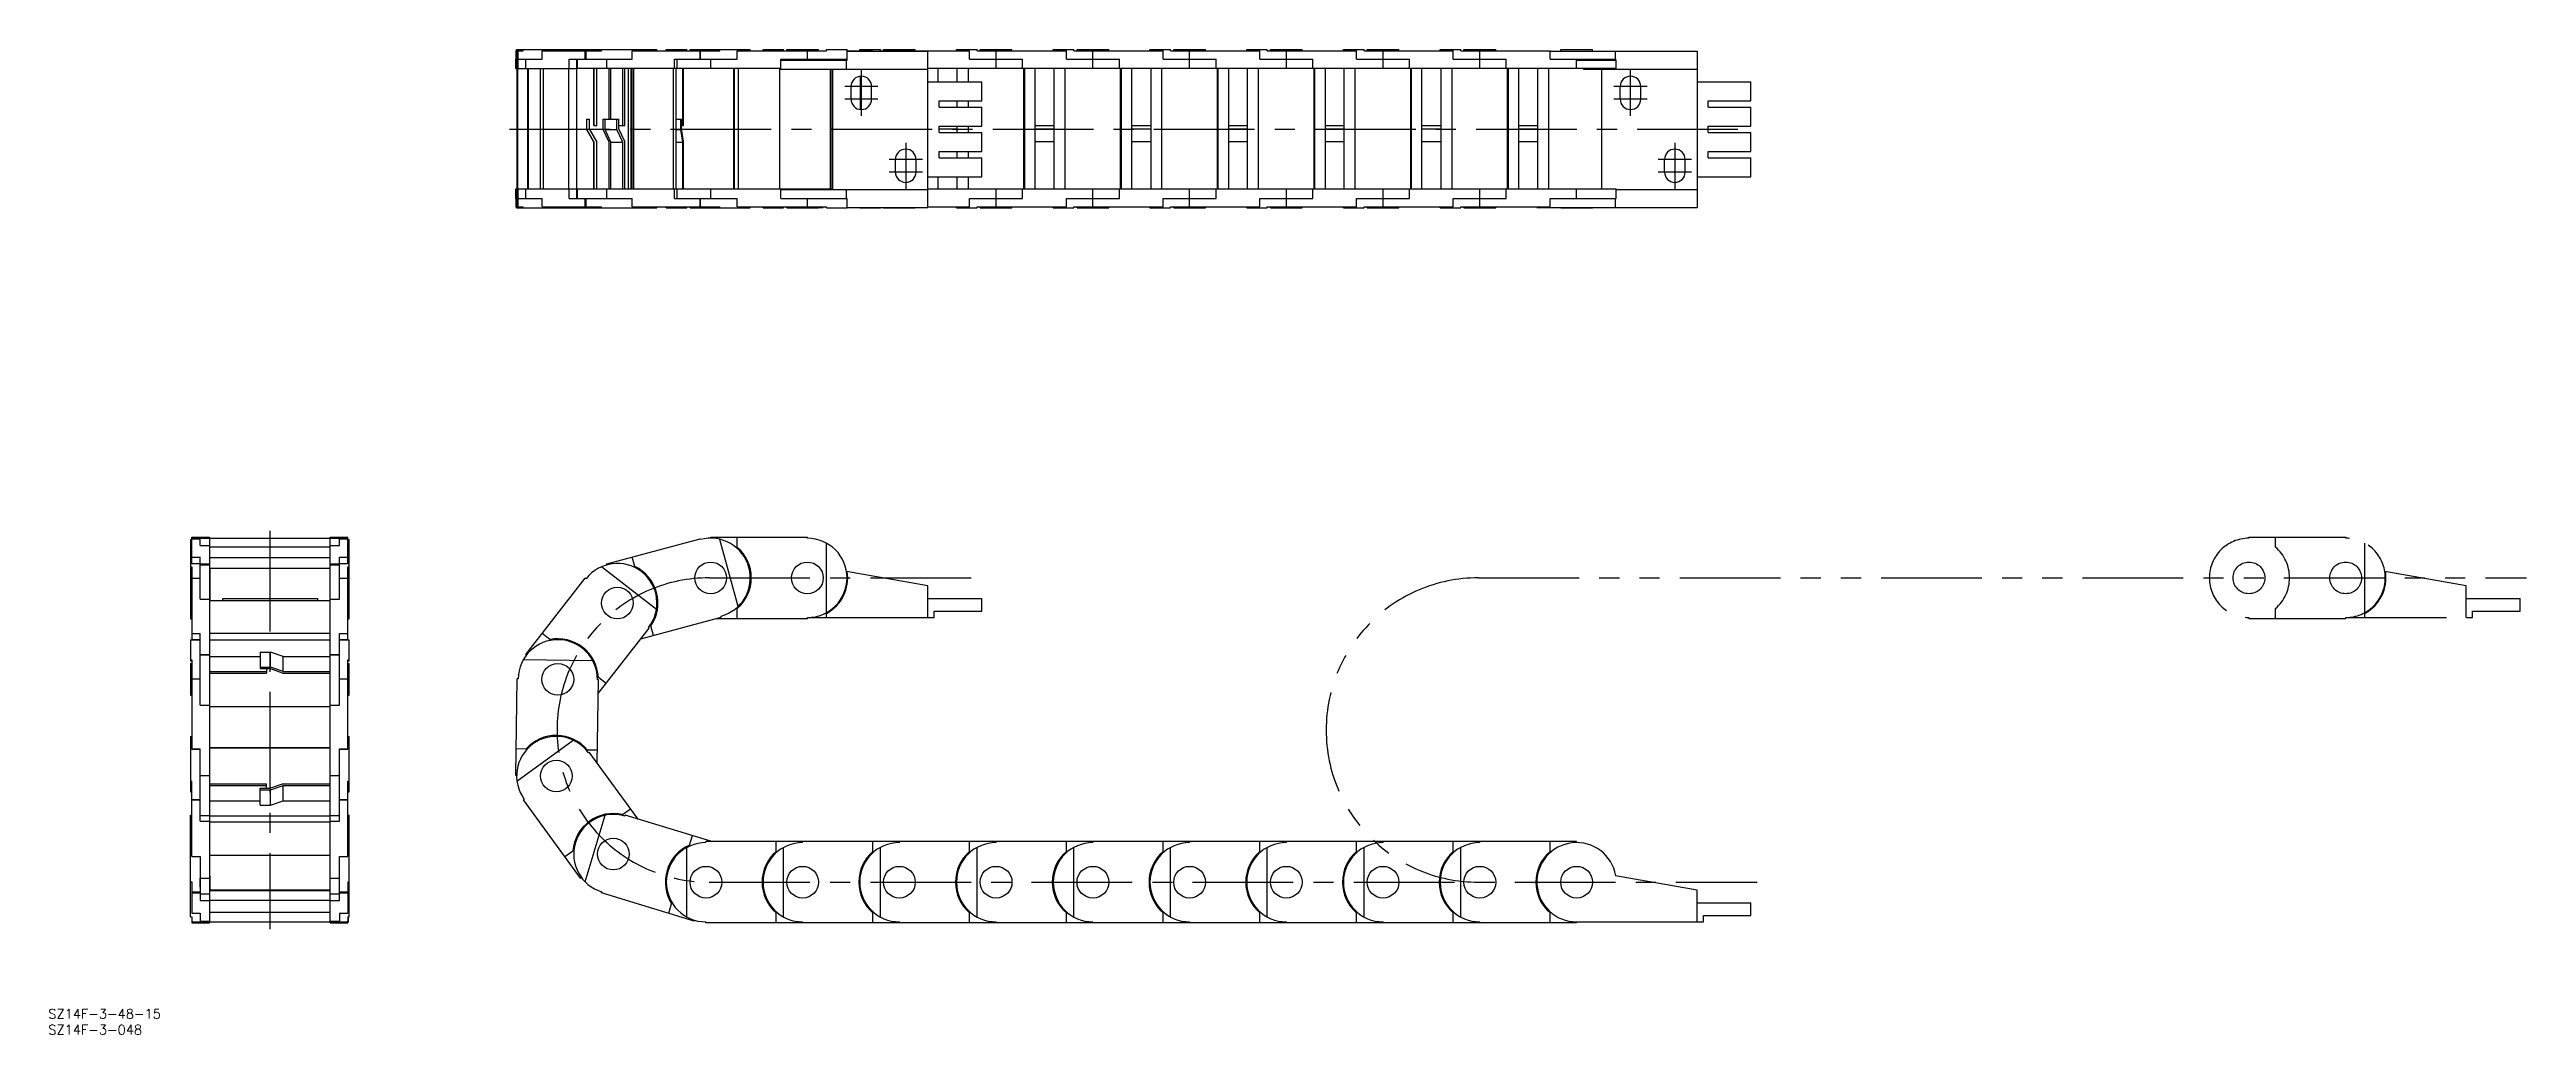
# Model space of a CAD drawing. Extents: x -69 to 712, y -35 to 275.
import ezdxf

# ---------------------------------------------------------------- set-up
doc = ezdxf.new("R2010")
doc.units = 0
doc.linetypes.add('CENTER', pattern=[50.8, 31.75, -6.35, 6.35, -6.35])
doc.linetypes.add('PHANTOM', pattern=[63.5, 31.75, -6.35, 6.35, -6.35, 6.35, -6.35])
doc.layers.get('0').update_dxf_attribs({"linetype": 'CONTINUOUS'})
doc.layers.add('CENTER', color=1, linetype='CENTER')
doc.styles.get("Standard").update_dxf_attribs({"font": 'txt.shx', "height": 3, "bigfont": 'bigfont.shx'})

msp = doc.modelspace()

# ---------------------------------------------------------------- linework, layer by layer
at = {"color": 7, "linetype": 'CONTINUOUS'}
for p, q in [((77.66, 275.07), (79.93, 275.07)), ((77.66, 272.48), (77.66, 275.07)), ((77.82, 275.48), (122.06, 275.48)), ((77.82, 275.07), (77.82, 275.48)), ((78, 272.48), (78, 275.07)), ((78.3, 272.48), (78.3, 275.07)), ((79.93, 275.07), (79.93, 275.48)), ((85.84, 275.07), (104.6, 275.07)), ((85.84, 272.48), (85.84, 275.07)), ((99.46, 272.48), (99.46, 275.07)), ((99.7, 272.48), (99.7, 275.07)), ((101.86, 275.07), (101.86, 275.48)), ((104.56, 275.07), (104.56, 275.48)), ((104.6, 275.07), (104.6, 275.48)), ((114.28, 275.07), (141.93, 275.07)), ((114.28, 272.48), (114.28, 275.07)), ((122.06, 275.07), (122.06, 275.48)), ((125, 275.48), (131.5, 275.48)), ((125, 275.07), (125, 275.48)), ((131.5, 275.07), (131.5, 275.48)), ((132.5, 275.48), (151.5, 275.48)), ((132.5, 275.07), (132.5, 275.48)), ((134, 275.07), (134, 275.48)), ((135.66, 272.48), (135.66, 275.07)), ((135.74, 272.48), (135.74, 275.07)), ((141.93, 275.07), (141.93, 275.48)), ((147.35, 275.07), (175.5, 275.07)), ((147.35, 272.48), (147.35, 275.07)), ((151.5, 275.07), (151.5, 275.48)), ((155.5, 275.48), (162, 275.48)), ((155.5, 275.07), (155.5, 275.48)), ((162, 275.07), (162, 275.48)), ((163, 275.48), (173, 275.48)), ((163, 275.07), (163, 275.48)), ((169.5, 272.48), (169.5, 275.07)), ((173, 275.07), (173, 275.48)), ((175.5, 275.48), (182, 275.48)), ((175.5, 275.07), (175.5, 275.48)), ((182, 272.47), (182, 275.48)), ((182, 275.07), (190.15, 275.07)), ((182, 274.95), (207.5, 274.95)), ((182.04, 272.13), (182.04, 274.95)), ((186, 275.48), (192.5, 275.48)), ((186, 275.07), (186, 275.48)), ((190.15, 274.95), (190.15, 275.07)), ((192.5, 275.07), (192.5, 275.48)), ((192.5, 275.07), (220.65, 275.07)), ((193.5, 275.48), (203.5, 275.48)), ((193.5, 275.07), (193.5, 275.48)), ((198.5, 274.95), (198.5, 275.07)), ((203.5, 275.07), (203.5, 275.48)), ((207.5, 225.65), (207.5, 274.95)), ((216.5, 275.48), (223, 275.48)), ((216.5, 275.07), (216.5, 275.48)), ((220.65, 272.48), (220.65, 275.07)), ((223, 275.07), (223, 275.48)), ((223, 275.07), (251.15, 275.07)), ((224, 275.48), (234, 275.48)), ((224, 275.07), (224, 275.48)), ((229, 269.48), (229, 275.07)), ((234, 275.07), (234, 275.48)), ((247, 275.48), (253.5, 275.48)), ((247, 275.07), (247, 275.48)), ((251.15, 272.48), (251.15, 275.07)), ((253.5, 275.07), (253.5, 275.48)), ((253.5, 275.07), (281.65, 275.07)), ((254.5, 275.48), (264.5, 275.48)), ((254.5, 275.07), (254.5, 275.48)), ((259.5, 269.48), (259.5, 275.07)), ((264.5, 275.07), (264.5, 275.48)), ((277.5, 275.48), (284, 275.48)), ((277.5, 275.07), (277.5, 275.48)), ((281.65, 272.48), (281.65, 275.07)), ((284, 275.07), (284, 275.48)), ((284, 275.07), (312.15, 275.07)), ((285, 275.48), (295, 275.48)), ((285, 275.07), (285, 275.48)), ((290, 269.48), (290, 275.07)), ((295, 275.07), (295, 275.48)), ((308, 275.48), (314.5, 275.48)), ((308, 275.07), (308, 275.48)), ((312.15, 272.48), (312.15, 275.07)), ((314.5, 275.07), (314.5, 275.48)), ((314.5, 275.07), (342.65, 275.07)), ((315.5, 275.48), (325.5, 275.48)), ((315.5, 275.07), (315.5, 275.48)), ((320.5, 269.48), (320.5, 275.07)), ((325.5, 275.07), (325.5, 275.48)), ((338.5, 275.48), (345, 275.48)), ((338.5, 275.07), (338.5, 275.48)), ((342.65, 272.48), (342.65, 275.07)), ((345, 275.07), (345, 275.48)), ((345, 275.07), (373.15, 275.07)), ((346, 275.48), (356, 275.48)), ((346, 275.07), (346, 275.48)), ((351, 269.48), (351, 275.07)), ((356, 275.07), (356, 275.48)), ((369, 275.48), (375.5, 275.48)), ((369, 275.07), (369, 275.48)), ((373.15, 272.48), (373.15, 275.07)), ((375.5, 275.07), (375.5, 275.48)), ((375.5, 275.07), (403.65, 275.07)), ((376.5, 275.48), (386.5, 275.48)), ((376.5, 275.07), (376.5, 275.48)), ((381.5, 269.48), (381.5, 275.07)), ((386.5, 275.07), (386.5, 275.48)), ((403.65, 272.48), (403.65, 275.07)), ((403.65, 274.95), (450, 274.95)), ((407, 275.48), (417, 275.48)), ((407, 274.95), (407, 275.48)), ((417, 274.95), (417, 275.48)), ((424.33, 272.13), (424.33, 274.95)), ((450, 274.95), (450, 225.65)), ((77.53, 269.48), (77.53, 272.48)), ((77.53, 272.48), (77.66, 272.48)), ((77.53, 269.48), (96.81, 269.48)), ((77.87, 269.48), (77.87, 272.48)), ((77.87, 272.48), (85.84, 272.48)), ((77.96, 231.48), (77.96, 269.48)), ((78.17, 231.48), (78.17, 269.48)), ((78.3, 269.48), (78.3, 272.48)), ((78.87, 272.47), (78.87, 272.48)), ((78.87, 272.47), (80.71, 272.47)), ((80.71, 269.48), (80.71, 272.48)), ((81.32, 231.48), (81.32, 269.48)), ((81.56, 231.48), (81.56, 269.48)), ((85.39, 231.48), (85.39, 269.48)), ((86.32, 231.48), (86.32, 269.48)), ((94.32, 231.48), (94.32, 269.48)), ((94.33, 272.48), (114.28, 272.48)), ((94.33, 269.48), (94.33, 272.48)), ((96.77, 269.48), (96.77, 272.47)), ((96.77, 272.47), (97.06, 272.47)), ((96.81, 231.48), (96.81, 269.48)), ((161.15, 269.48), (96.84, 269.48)), ((96.84, 231.48), (96.84, 269.48)), ((97.06, 269.48), (97.06, 272.48)), ((102.21, 251.48), (102.21, 269.48)), ((102.29, 272.47), (102.29, 272.48)), ((102.29, 272.47), (106.22, 272.47)), ((102.31, 251.48), (102.31, 269.48)), ((103.11, 251.48), (103.11, 269.48)), ((106.22, 269.48), (106.22, 272.48)), ((107, 253.48), (107, 269.48)), ((107.56, 253.48), (107.56, 269.48)), ((111.25, 251.48), (111.25, 269.48)), ((111.88, 251.48), (111.88, 269.48)), ((113.05, 231.48), (113.05, 269.48)), ((113.97, 231.48), (113.97, 269.48)), ((114.28, 231.48), (114.28, 269.48)), ((114.74, 231.48), (114.74, 269.48)), ((127.29, 231.48), (127.29, 269.48)), ((127.6, 272.48), (147.35, 272.48)), ((127.6, 269.48), (127.6, 272.48)), ((128.12, 231.48), (128.12, 269.48)), ((128.41, 269.48), (128.41, 272.47)), ((130.23, 251.48), (130.23, 269.48)), ((130.43, 251.48), (130.43, 269.48)), ((139, 269.48), (139, 272.48)), ((146.25, 231.48), (146.25, 269.48)), ((146.5, 231.48), (146.5, 269.48)), ((147.75, 231.48), (147.75, 269.48)), ((160.75, 231.48), (160.75, 269.48)), ((160.75, 269.3), (207.5, 269.3)), ((161.15, 269.48), (161.15, 272.48)), ((161.15, 272.48), (173.05, 272.48)), ((161.15, 272.13), (182.04, 272.13)), ((164.5, 272.13), (164.5, 272.48)), ((173.05, 272.48), (173.05, 272.47)), ((173.05, 272.47), (182, 272.47)), ((174.5, 272.13), (174.5, 272.47)), ((175.5, 272.13), (175.5, 272.47)), ((176.75, 231.48), (176.75, 269.3)), ((177, 231.48), (177, 269.3)), ((177.5, 231.3), (177.5, 269.3)), ((181.83, 269.3), (181.83, 272.13)), ((186.25, 256.56), (186.25, 267.04)), ((424.5, 269.48), (207.5, 269.48)), ((207.5, 265.3), (207.5, 269.48)), ((210.75, 265.3), (210.75, 269.48)), ((216.75, 265.3), (216.75, 269.48)), ((220.25, 265.3), (220.25, 269.48)), ((220.65, 272.48), (237.35, 272.48)), ((237.35, 269.48), (237.35, 272.48)), ((237.75, 231.48), (237.75, 269.48)), ((238, 231.48), (238, 269.48)), ((241.25, 269.48), (241.25, 231.48)), ((247.25, 231.48), (247.25, 269.48)), ((250.75, 231.48), (250.75, 269.48)), ((251.15, 272.48), (267.85, 272.48)), ((267.85, 269.48), (267.85, 272.48)), ((268.25, 231.48), (268.25, 269.48)), ((268.5, 231.48), (268.5, 269.48)), ((271.75, 231.48), (271.75, 269.48)), ((277.75, 269.48), (277.75, 231.48)), ((281.25, 231.48), (281.25, 269.48)), ((281.65, 272.48), (298.35, 272.48)), ((298.35, 269.48), (298.35, 272.48)), ((298.75, 231.48), (298.75, 269.48)), ((299, 231.48), (299, 269.48)), ((302.25, 269.48), (302.25, 231.48)), ((308.25, 231.48), (308.25, 269.48)), ((311.75, 231.48), (311.75, 269.48)), ((312.15, 272.48), (328.85, 272.48)), ((328.85, 269.48), (328.85, 272.48)), ((329.25, 231.48), (329.25, 269.48)), ((329.5, 231.48), (329.5, 269.48)), ((332.75, 269.48), (332.75, 231.48)), ((338.75, 231.48), (338.75, 269.48)), ((342.25, 231.48), (342.25, 269.48)), ((342.65, 272.48), (359.35, 272.48)), ((359.35, 269.48), (359.35, 272.48)), ((359.75, 231.48), (359.75, 269.48)), ((360, 231.48), (360, 269.48)), ((363.25, 231.48), (363.25, 269.48)), ((369.25, 269.48), (369.25, 231.48)), ((372.75, 231.48), (372.75, 269.48)), ((373.15, 272.48), (389.85, 272.48)), ((389.85, 269.48), (389.85, 272.48)), ((390.25, 231.48), (390.25, 269.48)), ((390.5, 231.48), (390.5, 269.48)), ((393.75, 269.48), (393.75, 231.48)), ((399.75, 231.48), (399.75, 269.48)), ((403.25, 231.48), (403.25, 269.48)), ((403.65, 272.48), (424.5, 272.48)), ((412, 269.48), (412, 272.48)), ((412, 272.13), (424.54, 272.13)), ((414.24, 269.3), (414.24, 269.48)), ((414.24, 269.3), (450, 269.3)), ((420, 231.48), (420, 269.3)), ((424.5, 269.48), (424.5, 272.13)), ((424.54, 269.3), (424.54, 272.13)), ((183.25, 259.8), (183.25, 263.8)), ((189.75, 259.8), (189.75, 263.8)), ((207.5, 265.3), (224.5, 265.3)), ((211, 259.3), (224.5, 259.3)), ((211, 257.3), (211, 259.3)), ((216.75, 257.3), (216.75, 259.3)), ((220.25, 257.3), (220.25, 259.3)), ((224.5, 259.3), (224.5, 265.3)), ((425.75, 259.8), (425.75, 263.8)), ((432.25, 259.8), (432.25, 263.8)), ((450, 265.3), (467, 265.3)), ((453.5, 259.3), (467, 259.3)), ((453.5, 257.3), (453.5, 259.3)), ((467, 259.3), (467, 265.3)), ((99.91, 250.26), (99.91, 253.48)), ((99.91, 253.48), (100.8, 253.48)), ((102.21, 246.26), (99.91, 250.26)), ((99.91, 250.26), (100, 250.26)), ((100, 250.26), (100, 253.48)), ((102.31, 246.26), (100, 250.26)), ((100.8, 250.48), (100.8, 253.48)), ((103.11, 246.48), (100.8, 250.48)), ((102.21, 251.48), (103.11, 251.48)), ((105.13, 250.26), (105.13, 253.48)), ((105.13, 253.48), (110.06, 253.48)), ((107, 246.26), (105.13, 250.26)), ((105.74, 250.26), (105.74, 253.48)), ((107.56, 246.26), (105.74, 250.26)), ((105.74, 250.26), (109.43, 250.26)), ((109.43, 250.26), (109.43, 253.48)), ((111.25, 246.26), (109.43, 250.26)), ((110.06, 250.48), (110.06, 253.48)), ((110.06, 251.48), (111.88, 251.48)), ((111.88, 246.48), (110.06, 250.48)), ((128.12, 253.48), (129.83, 253.48)), ((128.12, 250.26), (129.62, 250.26)), ((129.62, 250.26), (129.62, 253.48)), ((130.23, 246.26), (129.62, 250.26)), ((129.83, 250.48), (129.83, 253.48)), ((129.83, 251.48), (130.43, 251.48)), ((130.43, 246.48), (129.83, 250.48)), ((211, 257.3), (224.5, 257.3)), ((211, 251.3), (224.5, 251.3)), ((211, 249.3), (211, 251.3)), ((211, 250.48), (216.75, 250.48)), ((216.75, 249.3), (216.75, 251.3)), ((220.25, 249.3), (220.25, 251.3)), ((224.5, 251.3), (224.5, 257.3)), ((241.25, 251.48), (247.25, 251.48)), ((241.25, 250.48), (247.25, 250.48)), ((271.75, 251.48), (277.75, 251.48)), ((271.75, 250.48), (277.75, 250.48)), ((302.25, 251.48), (308.25, 251.48)), ((302.25, 250.48), (308.25, 250.48)), ((332.75, 251.48), (338.75, 251.48)), ((332.75, 250.48), (338.75, 250.48)), ((363.25, 251.48), (369.25, 251.48)), ((363.25, 250.48), (369.25, 250.48)), ((393.75, 251.48), (399.75, 251.48)), ((393.75, 250.48), (399.75, 250.48)), ((453.5, 257.3), (467, 257.3)), ((453.5, 251.3), (467, 251.3)), ((453.5, 249.3), (453.5, 251.3)), ((467, 251.3), (467, 257.3)), ((102.21, 231.48), (102.21, 246.26)), ((102.21, 246.26), (102.31, 246.26)), ((102.31, 231.48), (102.31, 246.26)), ((103.11, 231.48), (103.11, 246.48)), ((107, 231.48), (107, 246.26)), ((107.56, 231.48), (107.56, 246.26)), ((107.56, 246.26), (111.25, 246.26)), ((111.25, 231.48), (111.25, 246.26)), ((111.88, 231.48), (111.88, 246.48)), ((128.12, 246.26), (130.23, 246.26)), ((130.23, 231.48), (130.23, 246.26)), ((130.43, 231.48), (130.43, 246.48)), ((211, 249.3), (224.5, 249.3)), ((211, 243.3), (224.5, 243.3)), ((211, 241.3), (211, 243.3)), ((216.75, 241.3), (216.75, 243.3)), ((220.25, 241.3), (220.25, 243.3)), ((224.5, 243.3), (224.5, 249.3)), ((241.25, 246.48), (247.25, 246.48)), ((271.75, 246.48), (277.75, 246.48)), ((302.25, 246.48), (308.25, 246.48)), ((332.75, 246.48), (338.75, 246.48)), ((363.25, 246.48), (369.25, 246.48)), ((393.75, 246.48), (399.75, 246.48)), ((453.5, 249.3), (467, 249.3)), ((453.5, 243.3), (467, 243.3)), ((453.5, 241.3), (453.5, 243.3)), ((467, 243.3), (467, 249.3)), ((197.25, 236.8), (197.25, 240.8)), ((203.75, 236.8), (203.75, 240.8)), ((207.5, 235.3), (224.5, 235.3)), ((207.5, 231.48), (207.5, 235.3)), ((210.75, 231.48), (210.75, 235.3)), ((211, 241.3), (224.5, 241.3)), ((216.75, 231.48), (216.75, 235.3)), ((220.25, 231.48), (220.25, 235.3)), ((224.5, 235.3), (224.5, 241.3)), ((439.75, 236.8), (439.75, 240.8)), ((446.25, 236.8), (446.25, 240.8)), ((450, 235.3), (467, 235.3)), ((453.5, 241.3), (467, 241.3)), ((467, 235.3), (467, 241.3)), ((77.53, 231.48), (96.81, 231.48)), ((77.53, 228.48), (77.53, 231.48)), ((77.53, 228.48), (77.66, 228.48)), ((77.66, 225.88), (77.66, 228.48)), ((77.87, 228.48), (77.87, 231.48)), ((77.87, 228.48), (85.84, 228.48)), ((78, 225.88), (78, 228.48)), ((78.3, 228.48), (78.3, 231.48)), ((78.3, 225.88), (78.3, 228.48)), ((78.87, 228.48), (80.94, 228.48)), ((78.87, 228.48), (78.87, 228.48)), ((80.71, 228.48), (80.71, 231.48)), ((85.84, 225.88), (85.84, 228.48)), ((94.33, 228.48), (94.33, 231.48)), ((94.33, 228.48), (114.28, 228.48)), ((96.77, 228.48), (96.77, 231.48)), ((96.77, 228.48), (97.06, 228.48)), ((96.84, 231.48), (177.5, 231.48)), ((97.06, 228.48), (97.06, 231.48)), ((99.46, 225.88), (99.46, 228.48)), ((99.7, 225.88), (99.7, 228.48)), ((102.29, 228.48), (106.3, 228.48)), ((102.29, 228.48), (102.29, 228.48)), ((106.22, 228.48), (106.22, 231.48)), ((114.28, 225.88), (114.28, 228.48)), ((127.6, 228.48), (127.6, 231.48)), ((127.6, 228.48), (147.35, 228.48)), ((128.41, 228.48), (128.41, 231.48)), ((135.66, 225.88), (135.66, 228.48)), ((135.74, 225.88), (135.74, 228.48)), ((139, 228.48), (139, 231.48)), ((147.35, 225.88), (147.35, 228.48)), ((161.15, 228.48), (161.15, 231.48)), ((161.15, 231.3), (207.5, 231.3)), ((161.15, 228.48), (182.04, 228.48)), ((168, 231.3), (168, 231.48)), ((169.5, 225.88), (169.5, 228.48)), ((173.05, 228.48), (181.83, 228.48)), ((173.05, 228.48), (173.05, 228.48)), ((176.35, 231.3), (176.35, 231.48)), ((181.83, 228.48), (181.83, 231.3)), ((182, 225.48), (182, 228.48)), ((182.04, 225.65), (182.04, 228.48)), ((207.5, 231.48), (424.5, 231.48)), ((220.65, 228.48), (237.35, 228.48)), ((220.65, 225.88), (220.65, 228.48)), ((229, 225.88), (229, 231.48)), ((237.35, 228.48), (237.35, 231.48)), ((251.15, 228.48), (267.85, 228.48)), ((251.15, 225.88), (251.15, 228.48)), ((259.5, 225.88), (259.5, 231.48)), ((267.85, 228.48), (267.85, 231.48)), ((281.65, 228.48), (298.35, 228.48)), ((281.65, 225.88), (281.65, 228.48)), ((290, 225.88), (290, 231.48)), ((298.35, 228.48), (298.35, 231.48)), ((312.15, 228.48), (328.85, 228.48)), ((312.15, 225.88), (312.15, 228.48)), ((320.5, 225.88), (320.5, 231.48)), ((328.85, 228.48), (328.85, 231.48)), ((342.65, 228.48), (359.35, 228.48)), ((342.65, 225.88), (342.65, 228.48)), ((351, 225.88), (351, 231.48)), ((359.35, 228.48), (359.35, 231.48)), ((373.15, 228.48), (389.85, 228.48)), ((373.15, 225.88), (373.15, 228.48)), ((381.5, 225.88), (381.5, 231.48)), ((389.85, 228.48), (389.85, 231.48)), ((403.65, 228.48), (424.54, 228.48)), ((403.65, 225.88), (403.65, 228.48)), ((412, 228.48), (412, 231.48)), ((424.33, 225.65), (424.33, 228.48)), ((424.5, 228.48), (424.5, 231.48)), ((424.5, 231.3), (450, 231.3)), ((424.54, 228.48), (424.54, 231.3)), ((77.66, 225.88), (79.93, 225.88)), ((77.82, 225.48), (77.82, 225.88)), ((77.82, 225.48), (122.06, 225.48)), ((79.93, 225.48), (79.93, 225.88)), ((85.84, 225.88), (104.6, 225.88)), ((101.86, 225.48), (101.86, 225.88)), ((104.56, 225.48), (104.56, 225.88)), ((104.6, 225.48), (104.6, 225.88)), ((114.28, 225.88), (141.93, 225.88)), ((122.06, 225.48), (122.06, 225.88)), ((125, 225.48), (125, 225.88)), ((125, 225.48), (131.5, 225.48)), ((131.5, 225.48), (131.5, 225.88)), ((132.5, 225.48), (132.5, 225.88)), ((132.5, 225.48), (151.5, 225.48)), ((134, 225.48), (134, 225.88)), ((141.93, 225.48), (141.93, 225.88)), ((147.35, 225.88), (175.5, 225.88)), ((151.5, 225.48), (151.5, 225.88)), ((155.5, 225.48), (155.5, 225.88)), ((155.5, 225.48), (162, 225.48)), ((162, 225.48), (162, 225.88)), ((163, 225.48), (163, 225.88)), ((163, 225.48), (173, 225.48)), ((164.5, 225.65), (164.5, 225.88)), ((164.5, 225.65), (174.5, 225.65)), ((173, 225.48), (173, 225.65)), ((174.5, 225.65), (174.5, 225.88)), ((175.5, 225.48), (175.5, 225.88)), ((175.5, 225.48), (182, 225.48)), ((182, 225.65), (207.5, 225.65)), ((186, 225.48), (186, 225.65)), ((186, 225.48), (192.5, 225.48)), ((192.5, 225.48), (192.5, 225.65)), ((193.5, 225.48), (193.5, 225.65)), ((193.5, 225.48), (203.5, 225.48)), ((203.5, 225.48), (203.5, 225.65)), ((207.5, 225.88), (220.65, 225.88)), ((216.5, 225.48), (216.5, 225.88)), ((216.5, 225.48), (223, 225.48)), ((223, 225.88), (251.15, 225.88)), ((223, 225.48), (223, 225.88)), ((224, 225.48), (224, 225.88)), ((224, 225.48), (234, 225.48)), ((234, 225.48), (234, 225.88)), ((247, 225.48), (247, 225.88)), ((247, 225.48), (253.5, 225.48)), ((253.5, 225.88), (281.65, 225.88)), ((253.5, 225.48), (253.5, 225.88)), ((254.5, 225.48), (254.5, 225.88)), ((254.5, 225.48), (264.5, 225.48)), ((264.5, 225.48), (264.5, 225.88)), ((277.5, 225.48), (277.5, 225.88)), ((277.5, 225.48), (284, 225.48)), ((284, 225.88), (312.15, 225.88)), ((284, 225.48), (284, 225.88)), ((285, 225.48), (285, 225.88)), ((285, 225.48), (295, 225.48)), ((295, 225.48), (295, 225.88)), ((308, 225.48), (308, 225.88)), ((308, 225.48), (314.5, 225.48)), ((314.5, 225.88), (342.65, 225.88)), ((314.5, 225.48), (314.5, 225.88)), ((315.5, 225.48), (315.5, 225.88)), ((315.5, 225.48), (325.5, 225.48)), ((325.5, 225.48), (325.5, 225.88)), ((338.5, 225.48), (338.5, 225.88)), ((338.5, 225.48), (345, 225.48)), ((345, 225.88), (373.15, 225.88)), ((345, 225.48), (345, 225.88)), ((346, 225.48), (346, 225.88)), ((346, 225.48), (356, 225.48)), ((356, 225.48), (356, 225.88)), ((369, 225.48), (369, 225.88)), ((369, 225.48), (375.5, 225.48)), ((375.5, 225.88), (403.65, 225.88)), ((375.5, 225.48), (375.5, 225.88)), ((376.5, 225.48), (376.5, 225.88)), ((376.5, 225.48), (386.5, 225.48)), ((386.5, 225.48), (386.5, 225.88)), ((399.5, 225.65), (399.5, 225.88)), ((399.5, 225.65), (450, 225.65)), ((407, 225.48), (407, 225.65)), ((407, 225.48), (417, 225.48)), ((417, 225.48), (417, 225.65)), ((-25, 120.95), (-25, 95.85)), ((-25, 120.95), (-24.6, 120.95)), ((-24.6, 113.35), (-24.6, 121.6)), ((-24.6, 121.6), (-19, 121.6)), ((-24.6, 121.3), (24.6, 121.3)), ((-24.6, 121.16), (-22, 121.16)), ((-22, 118.98), (-22, 121.6)), ((-22, 118.98), (-19, 118.98)), ((-19, 121.6), (-19, 0)), ((-19, 118.59), (19, 118.59)), ((19, 0), (19, 121.6)), ((19, 121.6), (24.6, 121.6)), ((19, 118.98), (22, 118.98)), ((22, 118.98), (22, 121.6)), ((22, 121.16), (24.6, 121.16)), ((24.6, 113.35), (24.6, 121.6)), ((24.6, 120.95), (25, 120.95)), ((25, 95.85), (25, 120.95)), ((106.22, 113.2), (135.66, 121.16)), ((135.74, 120.87), (135.66, 121.16)), ((139, 121.6), (169.5, 121.6)), ((139, 121.3), (139, 121.6)), ((147.65, 99.78), (141.93, 120.95)), ((147.35, 118.5), (147.35, 121.6)), ((169.5, 121.3), (169.5, 121.6)), ((175.5, 97.83), (175.5, 119.77)), ((-25, 113.8), (-24.6, 113.8)), ((-25, 113.35), (-22, 113.35)), ((-25, 112.32), (-24.6, 112.32)), ((-24.6, 115.38), (-22, 115.38)), ((-24.6, 112.32), (-24.6, 89.29)), ((-22, 102.13), (-22, 115.38)), ((-22, 113.2), (-19, 113.2)), ((-22, 112.91), (-19, 112.91)), ((-22, 111.02), (-21.99, 111.02)), ((-21.99, 111.02), (-21.99, 113.35)), ((-19, 115.2), (19, 115.2)), ((-19, 111.91), (19, 111.91)), ((-18.83, 101.63), (-18.83, 111.91)), ((19, 113.2), (22, 113.2)), ((19, 112.91), (22, 112.91)), ((21.99, 111.02), (21.99, 113.35)), ((21.99, 111.02), (22, 111.02)), ((22, 102.13), (22, 115.38)), ((22, 115.38), (24.6, 115.38)), ((22, 113.35), (25, 113.35)), ((24.6, 113.8), (25, 113.8)), ((24.6, 89.29), (24.6, 112.32)), ((24.6, 112.32), (25, 112.32)), ((121.89, 98.83), (104.6, 112.32)), ((106.3, 112.91), (106.22, 113.2)), ((115.09, 112.39), (114.28, 115.38)), ((207.5, 106.3), (181.83, 110.83)), ((-25, 105.85), (-24.6, 105.85)), ((-24.6, 108.72), (-22, 108.72)), ((-22, 102.13), (-19, 102.13)), ((-19, 101.63), (19, 101.63)), ((-14.83, 102.3), (15.17, 102.3)), ((-14.83, 101.63), (-14.83, 102.3)), ((15.17, 101.63), (15.17, 102.3)), ((19, 102.13), (22, 102.13)), ((22, 108.72), (24.6, 108.72)), ((24.6, 105.85), (25, 105.85)), ((80.71, 84.66), (99.46, 108.72)), ((99.7, 108.53), (99.46, 108.72)), ((207.5, 96.3), (207.5, 106.3)), ((207.5, 102.3), (224.5, 102.3)), ((224.5, 98.3), (224.5, 102.3)), ((-25, 95.85), (-24.6, 95.85)), ((24.6, 95.85), (25, 95.85)), ((117.02, 89.6), (142.34, 96.44)), ((140.7, 96), (169.5, 96)), ((142.34, 96.44), (142.26, 96.73)), ((147.35, 96), (147.35, 99.1)), ((169.5, 96.3), (209.5, 96.3)), ((169.5, 96), (169.5, 96.3)), ((175.5, 96.3), (175.5, 97.61)), ((209.5, 98.3), (224.5, 98.3)), ((209.5, 96.3), (209.5, 98.3)), ((-25, 89.29), (-25, 82.62)), ((-25, 89.29), (-22, 89.29)), ((-24.6, 91.25), (-22, 91.25)), ((-24.6, 89.34), (-22, 89.34)), ((-22, 68.64), (-22, 91.25)), ((-19, 91.38), (19, 91.38)), ((-19, 89.29), (19, 89.29)), ((22, 68.64), (22, 91.25)), ((22, 91.25), (24.6, 91.25)), ((22, 89.34), (24.6, 89.34)), ((22, 89.29), (25, 89.29)), ((25, 82.62), (25, 89.29)), ((88.28, 89.34), (85.84, 91.25)), ((103.53, 72.3), (119.65, 92.98)), ((119.65, 92.98), (119.41, 93.16)), ((120.95, 90.67), (120.15, 93.66)), ((-25, 82.96), (-24.6, 82.96)), ((-25, 82.62), (-24.6, 82.62)), ((-25, 81.79), (-25, 71.79)), ((-25, 81.79), (-24.6, 81.79)), ((-24.6, 82.96), (-24.6, 54.8)), ((-22, 84.66), (-19, 84.66)), ((-22, 84.48), (-19, 84.48)), ((-22, 80.53), (-21.99, 80.53)), ((-21.99, 80.53), (-21.99, 84.48)), ((-19, 83.99), (-3, 83.99)), ((-19, 79.26), (-1, 79.26)), ((-19, 78.77), (-1, 78.77)), ((-3, 85.41), (-3, 80.19)), ((-3, 85.41), (0.21, 85.41)), ((-3, 80.68), (0.21, 80.68)), ((-3, 80.19), (0, 80.19)), ((-1, 80.19), (-1, 78.77)), ((4, 78.77), (0, 80.19)), ((0.21, 80.68), (0.21, 85.41)), ((4.21, 83.99), (0.21, 85.41)), ((4.21, 79.26), (0.21, 80.68)), ((4, 78.77), (19, 78.77)), ((4.21, 79.26), (4.21, 83.99)), ((4.21, 83.99), (19, 83.99)), ((4.21, 79.26), (19, 79.26)), ((19, 84.66), (22, 84.66)), ((19, 84.48), (22, 84.48)), ((21.99, 80.53), (21.99, 84.48)), ((21.99, 80.53), (22, 80.53)), ((24.6, 54.8), (24.6, 82.96)), ((24.6, 82.96), (25, 82.96)), ((24.6, 82.62), (25, 82.62)), ((24.6, 81.79), (25, 81.79)), ((25, 71.79), (25, 81.79)), ((101.86, 82.62), (79.93, 82.96)), ((80.94, 84.48), (80.71, 84.66)), ((-25, 71.79), (-24.6, 71.79)), ((-24.6, 76.99), (-22, 76.99)), ((22, 76.99), (24.6, 76.99)), ((24.6, 71.79), (25, 71.79)), ((77.53, 46.5), (78, 76.99)), ((78.3, 76.99), (78, 76.99)), ((103.19, 50.39), (103.6, 76.59)), ((103.6, 76.59), (103.3, 76.6)), ((106.03, 75.51), (103.59, 77.41)), ((-22, 68.64), (-19, 68.64)), ((-19, 68.24), (19, 68.24)), ((19, 68.64), (22, 68.64)), ((-25, 58.8), (-25, 41.3)), ((-25, 58.8), (-24.6, 58.8)), ((-24.6, 54.85), (-22, 54.85)), ((-24.6, 54.8), (-22, 54.8)), ((-22, 32), (-22, 54.85)), ((-19, 55.24), (19, 55.24)), ((-19, 55.19), (19, 55.19)), ((22, 32), (22, 54.85)), ((22, 54.85), (24.6, 54.85)), ((22, 54.8), (24.6, 54.8)), ((24.6, 58.8), (25, 58.8)), ((25, 41.3), (25, 58.8)), ((80.75, 54.8), (77.66, 54.85)), ((77.93, 44.67), (95.64, 57.61)), ((103.25, 54.45), (100.16, 54.49)), ((100.42, 53.67), (100.66, 53.85)), ((116.13, 32.67), (100.66, 53.85)), ((-25, 44.67), (-24.6, 44.67)), ((-25, 41.3), (-24.6, 41.3)), ((-24.6, 20.86), (-24.6, 44.67)), ((-22, 46.5), (-19, 46.5)), ((-22, 46.49), (-19, 46.49)), ((-19, 43.78), (-1, 43.78)), ((-19, 43.31), (-1, 43.31)), ((-3, 42.42), (0, 42.42)), ((-3, 37.1), (-3, 42.42)), ((-3, 41.95), (0.21, 41.95)), ((-1, 42.42), (-1, 43.78)), ((0, 42.42), (4, 43.78)), ((0.21, 41.95), (4.21, 43.31)), ((0.21, 37.1), (0.21, 41.95)), ((4, 43.78), (19, 43.78)), ((4.21, 43.31), (19, 43.31)), ((4.21, 38.46), (4.21, 43.31)), ((19, 46.5), (22, 46.5)), ((19, 46.49), (22, 46.49)), ((24.6, 20.86), (24.6, 44.67)), ((24.6, 44.67), (25, 44.67)), ((24.6, 41.3), (25, 41.3)), ((77.83, 46.49), (77.53, 46.5)), ((-25, 1.83), (-25, 33.91)), ((-25, 33.91), (-24.6, 33.91)), ((-24.6, 38.92), (-22, 38.92)), ((-24.6, 38.75), (-22, 38.75)), ((-22, 32), (-19, 32)), ((-21.99, 33.83), (-19, 33.83)), ((-19, 38.46), (-3, 38.46)), ((-19, 33.72), (19, 33.72)), ((-19, 31.86), (19, 31.86)), ((-3, 37.1), (0.21, 37.1)), ((0.21, 37.1), (4.21, 38.46)), ((4.21, 38.46), (19, 38.46)), ((19, 33.83), (21.99, 33.83)), ((19, 32), (22, 32)), ((22, 38.92), (24.6, 38.92)), ((22, 38.75), (24.6, 38.75)), ((24.6, 33.91), (25, 33.91)), ((25, 1.83), (25, 33.91)), ((79.99, 38.75), (80.23, 38.92)), ((97.98, 14.12), (79.99, 38.75)), ((99.39, 12.92), (105.77, 33.91)), ((111.23, 34.14), (113.73, 35.96)), ((111.95, 33.63), (112.04, 33.92)), ((139.4, 25.6), (112.04, 33.92)), ((131.5, 1.83), (131.5, 23.77)), ((132.33, 24.51), (133.23, 27.48)), ((412, 25.6), (137.5, 25.6)), ((137.5, 25.3), (137.5, 25.6)), ((159.65, 22.5), (159.65, 25.6)), ((162, 1.83), (162, 23.77)), ((168, 25.3), (168, 25.6)), ((190.15, 22.5), (190.15, 25.6)), ((192.5, 1.83), (192.5, 23.77)), ((198.5, 25.3), (198.5, 25.6)), ((220.65, 22.5), (220.65, 25.6)), ((223, 1.83), (223, 23.77)), ((229, 25.3), (229, 25.6)), ((251.15, 22.5), (251.15, 25.6)), ((253.5, 1.83), (253.5, 23.77)), ((259.5, 25.3), (259.5, 25.6)), ((281.65, 22.5), (281.65, 25.6)), ((284, 1.83), (284, 23.77)), ((290, 25.3), (290, 25.6)), ((312.15, 22.5), (312.15, 25.6)), ((314.5, 1.83), (314.5, 23.77)), ((320.5, 25.3), (320.5, 25.6)), ((342.65, 22.5), (342.65, 25.6)), ((345, 1.83), (345, 23.77)), ((351, 25.3), (351, 25.6)), ((373.15, 22.5), (373.15, 25.6)), ((375.5, 1.83), (375.5, 23.77)), ((381.5, 25.3), (381.5, 25.6)), ((403.65, 22.5), (403.65, 25.6)), ((412, 25.3), (412, 25.6)), ((-24.6, 20.86), (-22, 20.86)), ((-22, 20.86), (-22, 6.99)), ((-19, 21.36), (19, 21.36)), ((22, 6.99), (22, 20.86)), ((22, 20.86), (24.6, 20.86)), ((93.06, 20.86), (95.56, 22.69)), ((-25, 12.92), (-24.6, 12.92)), ((-24.6, 12.92), (-24.6, 2.98)), ((-24.6, 9.71), (-22, 9.71)), ((-24.6, 9.42), (-22, 9.42)), ((-22, 14.12), (-19, 14.12)), ((-22, 11.24), (-21.99, 11.24)), ((-22, 9.17), (-19, 9.17)), ((-21.99, 11.24), (-21.99, 14.12)), ((-19, 14.79), (-18.83, 14.79)), ((-19, 10.35), (19, 10.35)), ((-19, 10.19), (19, 10.19)), ((-18.83, 10.35), (-18.83, 14.79)), ((19, 14.12), (22, 14.12)), ((19, 9.17), (22, 9.17)), ((21.99, 11.24), (21.99, 14.3)), ((21.99, 11.24), (22, 11.24)), ((22, 9.71), (24.6, 9.71)), ((22, 9.42), (24.6, 9.42)), ((24.6, 12.92), (24.6, 2.98)), ((24.6, 12.92), (25, 12.92)), ((97.98, 14.12), (98.23, 14.3)), ((104.6, 9.42), (104.68, 9.71)), ((133.78, 0.55), (104.6, 9.42)), ((450, 10.3), (424.33, 14.83)), ((450, 0.3), (450, 10.3)), ((-25, 1.83), (-24.6, 1.83)), ((-24.6, 2.98), (-22, 2.98)), ((-24.6, 1.83), (-24.6, 0)), ((-24.6, 0.3), (24.82, 0.3)), ((-24.6, 0), (-19, 0)), ((-22, 6.99), (-19, 6.99)), ((-22, 2.98), (-22, 0)), ((-22, 0.55), (-19, 0.55)), ((-19, 7.17), (19, 7.17)), ((-19, 3.38), (19, 3.38)), ((19, 6.99), (22, 6.99)), ((19, 0.55), (22, 0.55)), ((19, 0), (24.6, 0)), ((22, 2.98), (22, 0)), ((22, 2.98), (24.6, 2.98)), ((24.6, 1.83), (24.6, 0)), ((24.6, 1.83), (25, 1.83)), ((24.82, 0.3), (24.82, 1.83)), ((125.79, 2.98), (126.69, 5.95)), ((133.78, 0.55), (133.86, 0.84)), ((137.5, 0), (137.5, 0.3)), ((412, 0), (137.5, 0)), ((159.65, 0), (159.65, 3.1)), ((168, 0), (168, 0.3)), ((190.15, 0), (190.15, 3.1)), ((198.5, 0), (198.5, 0.3)), ((220.65, 0), (220.65, 3.1)), ((229, 0), (229, 0.3)), ((251.15, 0), (251.15, 3.1)), ((259.5, 0), (259.5, 0.3)), ((281.65, 0), (281.65, 3.1)), ((290, 0), (290, 0.3)), ((312.15, 0), (312.15, 3.1)), ((320.5, 0), (320.5, 0.3)), ((342.65, 0), (342.65, 3.1)), ((351, 0), (351, 0.3)), ((373.15, 0), (373.15, 3.1)), ((381.5, 0), (381.5, 0.3)), ((403.65, 0), (403.65, 3.1)), ((412, 0.3), (452, 0.3)), ((412, 0), (412, 0.3)), ((450, 6.3), (467, 6.3)), ((452, 2.3), (467, 2.3)), ((452, 0.3), (452, 2.3)), ((467, 2.3), (467, 6.3))]:
    msp.add_line(p, q, dxfattribs=at)
at = {"color": 3, "linetype": 'PHANTOM'}
for p, q in [((624, 121.6), (654.5, 121.6)), ((624, 121.3), (624, 121.6)), ((632.35, 118.5), (632.35, 121.6)), ((654.5, 121.3), (654.5, 121.6)), ((660.5, 97.83), (660.5, 119.77)), ((692.5, 106.3), (666.83, 110.83)), ((381.05, 108.8), (711.5, 108.8)), ((692.5, 96.3), (692.5, 106.3)), ((692.5, 102.3), (709.5, 102.3)), ((709.5, 98.3), (709.5, 102.3)), ((624, 96.3), (624, 96)), ((624, 96), (654.5, 96)), ((632.35, 96), (632.35, 99.1)), ((654.5, 96.3), (694.5, 96.3)), ((654.5, 96), (654.5, 96.3)), ((660.5, 96.3), (660.5, 97.61)), ((694.5, 98.3), (709.5, 98.3)), ((694.5, 96.3), (694.5, 98.3))]:
    msp.add_line(p, q, dxfattribs=at)
at = {"color": 7, "linetype": 'CONTINUOUS'}
for centre in [(139, 108.8), (169.5, 108.8), (109.56, 100.85), (90.8, 76.79), (90.32, 46.3), (108.32, 21.67), (137.5, 12.8), (168, 12.8), (198.5, 12.8), (229, 12.8), (259.5, 12.8), (290, 12.8), (320.5, 12.8), (351, 12.8), (381.5, 12.8), (412, 12.8)]:
    msp.add_circle(centre, 5, dxfattribs=at)
at = {"color": 3, "linetype": 'PHANTOM'}
for centre in [(624, 108.8), (654.5, 108.8)]:
    msp.add_circle(centre, 5, dxfattribs=at)
at = {"color": 7, "linetype": 'CONTINUOUS'}
for centre, radius, start, end in [((186.5, 263.8), 3.25, 0.00045, 179.99955), ((429, 263.8), 3.25, 0.00045, 179.99955), ((186.5, 259.8), 3.25, 180.00045, 359.99955), ((429, 259.8), 3.25, 180.00045, 359.99955), ((200.5, 240.8), 3.25, 0.00045, 179.99955), ((443, 240.8), 3.25, 0.00045, 179.99955), ((200.5, 236.8), 3.25, 180.00045, 359.99955), ((443, 236.8), 3.25, 180.00045, 359.99955), ((139, 108.8), 12.5, 285.11686, 105.11686), ((139, 108.8), 12.8, 310.71857, 49.28142), ((169.5, 108.8), 12.5, 270, 90), ((109.56, 100.85), 12.5, 322.05605, 142.056), ((109.56, 100.85), 12.8, 325.83545, 64.39837), ((169.5, 108.8), 12.7, 298.19287, 9.00906), ((90.8, 76.79), 12.5, 359.10482, 179.10482), ((90.8, 76.79), 12.8, 2.77458, 101.33751), ((90.32, 46.3), 12.5, 36.15359, 216.15358), ((90.32, 46.3), 12.8, 39.82336, 138.38629), ((108.32, 21.67), 12.8, 76.87218, 175.43502), ((108.32, 21.67), 12.5, 73.09281, 253.09275), ((137.5, 12.8), 12.8, 113.81132, 212.3742), ((137.5, 12.8), 12.5, 90, 270), ((168, 12.8), 12.5, 90, 270), ((198.5, 12.8), 12.5, 90, 270), ((229, 12.8), 12.5, 90, 270), ((259.5, 12.8), 12.5, 90, 270), ((290, 12.8), 12.5, 90, 270), ((320.5, 12.8), 12.5, 90, 270), ((351, 12.8), 12.5, 90, 270), ((381.5, 12.8), 12.5, 90, 270), ((412, 12.8), 12.5, 9.32518, 270), ((168, 12.8), 12.8, 130.71855, 229.28143), ((198.5, 12.8), 12.8, 130.71855, 229.28143), ((229, 12.8), 12.8, 130.71855, 229.28143), ((259.5, 12.8), 12.8, 130.71855, 229.28143), ((290, 12.8), 12.8, 130.71855, 229.28143), ((320.5, 12.8), 12.8, 130.71855, 229.28146), ((351, 12.8), 12.8, 130.71855, 229.28146), ((381.5, 12.8), 12.8, 130.71855, 229.28146), ((412, 12.8), 12.8, 130.71855, 229.28145)]:
    msp.add_arc(centre, radius, start, end, dxfattribs=at)
at = {"color": 3, "linetype": 'PHANTOM'}
for centre, radius, start, end in [((624, 108.8), 12.5, 90, 270), ((624, 108.8), 12.8, 310.71854, 49.28146), ((654.5, 108.8), 12.5, 270, 90), ((654.5, 108.8), 12.7, 298.19287, 9.00902), ((381.05, 60.8), 48, 90, 270)]:
    msp.add_arc(centre, radius, start, end, dxfattribs=at)
at = {"layer": 'CENTER', "color": 1, "linetype": 'CENTER'}
for p, q in [((186.5, 254.55), (186.5, 269.05)), ((429, 254.55), (429, 269.05)), ((191.75, 263.8), (181.25, 263.8)), ((191.75, 259.8), (181.25, 259.8)), ((434.25, 263.8), (423.75, 263.8)), ((434.25, 259.8), (423.75, 259.8)), ((75.53, 250.3), (469, 250.3)), ((200.5, 246.05), (200.5, 231.55)), ((443, 246.05), (443, 231.55)), ((205.75, 240.8), (195.25, 240.8)), ((205.75, 236.8), (195.25, 236.8)), ((448.25, 240.8), (437.75, 240.8)), ((448.25, 236.8), (437.75, 236.8)), ((0, 123.6), (0, -2)), ((138.55, 108.8), (226.5, 108.8)), ((138.55, 12.8), (469, 12.8))]:
    msp.add_line(p, q, dxfattribs=at)
msp.add_arc((138.55, 60.8), 48, 90, 270, dxfattribs=at)

# ---------------------------------------------------------------- texts
at = {"color": 7, "linetype": 'CONTINUOUS'}
for s, p in [('SZ14F-3-48-15', (-69.84, -30.24)), ('SZ14F-3-048', (-69.84, -35.24))]:
    msp.add_text(s, height=3, dxfattribs=at).set_placement(p)

doc.saveas('drawing.dxf')
